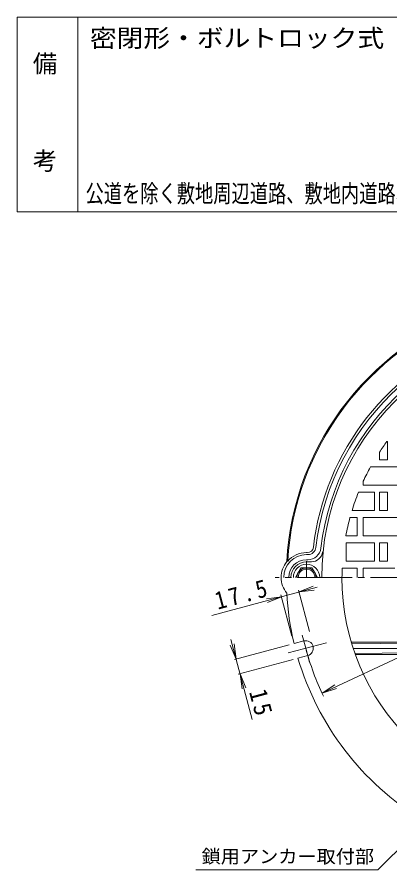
# Model space of a CAD drawing. Units: millimetres, scale not verified. Extents: x -589 to 461, y -801 to 845.
# Drawn here: x -589 to -221, y 3 to 845 of the extents above; entities that cross this region are included whole.
import ezdxf
from ezdxf.enums import TextEntityAlignment as Align

# ---------------------------------------------------------------- set-up
doc = ezdxf.new("R2010")
doc.units = ezdxf.units.MM
doc.header["$LTSCALE"] = 6
doc.linetypes.add('CHAIN2', pattern=[12, 9, -1, 1, -1])
for name, color, linetype, lineweight in [('1-1_1-1ﾚｲﾔ', 2, 'Continuous', 18), ('1-2_1-2ﾚｲﾔ', 3, 'Continuous', 18), ('1-4_1-4ﾚｲﾔ', 7, 'Continuous', 18), ('1-5_1-5ﾚｲﾔ', 7, 'Continuous', 18), ('F-0_F-0ﾚｲﾔ', 7, 'Continuous', 18)]:
    doc.layers.add(name, color=color, linetype=linetype, lineweight=lineweight)
doc.layers.add('F-4_F-4ﾚｲﾔ', color=2, linetype='Continuous')
doc.styles.add('ＭＳ ゴシック', font='')
doc.styles.get('ＭＳ ゴシック').set_extended_font_data('MS Gothic')

msp = doc.modelspace()

# ---------------------------------------------------------------- linework, layer by layer
at = {"layer": '1-1_1-1ﾚｲﾔ'}
for p, q in [((-303.51, 316.397), (-303.122, 316.397)), ((-303.51, 316.397), (-302.72, 316.397)), ((-303.51, 314.398), (-302.217, 314.398)), ((-303.51, 314.397), (-302.217, 314.397)), ((-322.051, 307.912), (-323.078, 307.456)), ((-303.51, 309.398), (-302.62, 309.398)), ((-303.51, 309.398), (-302.217, 309.398)), ((-303.51, 307.347), (-298.451, 307.347)), ((-306.25, 229.261), (-315.814, 226.697)), ((-302.368, 214.772), (-311.932, 212.21))]:
    msp.add_line(p, q, dxfattribs=at)
at = {"layer": '1-1_1-1ﾚｲﾔ', "linetype": 'CHAIN2'}
for p, q in [((-283.696, 227.54), (-321.567, 217.392)), ((-304.308, 222.017), (-307.802, 235.056)), ((-304.308, 222.017), (-300.657, 208.39))]:
    msp.add_line(p, q, dxfattribs=at)
at = {"layer": '1-1_1-1ﾚｲﾔ'}
for centre, radius, start, end in [((-43.509, 291.898), 280.002, 106.56194, 176.8148), ((-43.509, 291.898), 279.002, 109.83177, 176.70955), ((-43.509, 291.898), 252.5, 6.72353, 173.27647), ((-43.509, 291.898), 247.5, 6.72359, 173.27641), ((-43.509, 291.898), 255, 110.28784, 173.2894), ((-302.72, 322.397), 6, 270, 353.28931), ((-302.217, 322.397), 8, 270, 353.27675), ((-302.217, 322.398), 13, 270, 353.27644), ((-303.51, 291.898), 22.499, 90, 180), ((-303.51, 291.898), 24.499, 90, 139.18192), ((-298.641, 318.347), 11, 270, 354.08141), ((-303.51, 291.898), 24.999, 141.51334, 180), ((-303.51, 291.898), 17.499, 90, 180), ((-303.51, 291.898), 15.449, 90, 180), ((-303.51, 291.898), 24.999, 180, 218.48691), ((-43.509, 291.898), 225, 180, 0), ((-43.509, 291.898), 280.002, 183.18517, 193.46555), ((-304.308, 222.017), 7.5, 285.00029, 104.99944), ((-43.509, 291.898), 280.002, 196.53499, 238.46556)]:
    msp.add_arc(centre, radius, start, end, dxfattribs=at)
at = {"layer": '1-2_1-2ﾚｲﾔ'}
for p, q in [((-223.508, 425.898), (-224.254, 425.898)), ((-223.508, 425.898), (-223.508, 407.899)), ((-231.509, 415.515), (-231.509, 407.899)), ((-223.508, 407.899), (-231.509, 407.899)), ((-207.508, 400.898), (-240.343, 400.898)), ((-247.509, 386.814), (-247.509, 382.899)), ((-207.508, 382.899), (-247.509, 382.899)), ((-236.509, 375.899), (-252.24, 375.899)), ((-236.509, 375.899), (-236.509, 357.899)), ((-223.508, 375.899), (-223.508, 357.899)), ((-236.509, 357.899), (-258.611, 357.899)), ((-223.508, 357.899), (-231.509, 357.899)), ((-253.509, 350.899), (-260.635, 350.899)), ((-253.509, 350.899), (-253.509, 332.899)), ((-253.509, 332.899), (-264.741, 332.899)), ((-207.508, 332.899), (-247.509, 332.899)), ((-236.509, 325.899), (-236.509, 307.899)), ((-223.508, 325.899), (-223.508, 307.899)), ((-236.509, 307.899), (-264.508, 307.899)), ((-223.508, 307.899), (-231.509, 307.899)), ((-308.985, 301.381), (-314.461, 291.898)), ((-298.036, 301.381), (-308.985, 301.381)), ((-292.561, 291.898), (-298.036, 301.381)), ((-253.509, 300.899), (-268.328, 300.899)), ((-253.509, 291.898), (-253.509, 300.899)), ((-216.509, 300.899), (-247.509, 300.899)), ((-247.509, 291.898), (-247.509, 300.899)), ((-125.508, 227.898), (-259.214, 227.898)), ((-123.072, 225.463), (-258.916, 226.903)), ((-123.139, 218.332), (-255.64, 216.897)), ((-125.508, 215.898), (-255.284, 215.898))]:
    msp.add_line(p, q, dxfattribs=at)
at = {"layer": '1-2_1-2ﾚｲﾔ', "linetype": 'CHAIN2'}
for p, q in [((-303.51, 291.898), (-303.51, 308.022)), ((245.548, 291.898), (-334.424, 291.898)), ((-257.343, 221.898), (170.326, 221.898))]:
    msp.add_line(p, q, dxfattribs=at)
at = {"layer": '1-2_1-2ﾚｲﾔ'}
for points in [[(-223.508, 375.899), (-231.509, 375.899), (-231.509, 357.899)], [(-207.508, 350.899), (-247.509, 350.899), (-247.509, 332.899)], [(-236.509, 325.899), (-264.508, 325.899), (-264.508, 307.899)], [(-223.508, 325.899), (-231.509, 325.899), (-231.509, 307.899)]]:
    msp.add_lwpolyline(points, dxfattribs=at)
for centre, radius, start, end in [((-43.509, 291.898), 245, 0, 180), ((-43.509, 291.898), 225, 143.44777, 146.67372), ((-43.509, 291.898), 225, 151.02393, 155.04874), ((-43.509, 291.898), 225, 158.07867, 162.9424), ((-43.509, 291.898), 225, 164.79803, 169.50075), ((-303.51, 291.898), 12.999, 0, 180), ((-303.51, 291.898), 9.5, 0, 180), ((-303.51, 291.898), 8.25, 0, 180), ((-43.509, 291.898), 225, 177.7075, 180)]:
    msp.add_arc(centre, radius, start, end, dxfattribs=at)
at = {"layer": '1-4_1-4ﾚｲﾔ'}
for p, q in [((-288.212, 177.791), (201.195, 406.005)), ((-396.882, 254.501), (-293.175, 282.289)), ((-300.463, 238.577), (-311.369, 279.278)), ((-310.903, 277.539), (-297.045, 283.279)), ((-310.903, 277.539), (-296.032, 279.497)), ((-328.29, 272.88), (-343.162, 270.922)), ((-328.29, 272.88), (-342.148, 267.14)), ((-317.85, 233.918), (-328.756, 274.619)), ((-378.121, 230.582), (-357.044, 151.921)), ((-372.976, 211.382), (-378.717, 225.24)), ((-372.976, 211.382), (-374.934, 226.254)), ((-320.638, 225.406), (-374.715, 210.916)), ((-316.756, 210.917), (-370.833, 196.427)), ((-369.094, 196.893), (-363.354, 183.035)), ((-369.094, 196.893), (-367.136, 182.022)), ((-288.212, 177.791), (-275.561, 185.851)), ((-288.212, 177.791), (-273.906, 182.302))]:
    msp.add_line(p, q, dxfattribs=at)
msp.add_arc((-43.509, 291.898), 270, 194.99995, 205.72787, dxfattribs=at)
at = {"layer": '1-5_1-5ﾚｲﾔ'}
for p, q in [((-178.508, 58.071), (-233.192, 3.387)), ((-233.192, 3.387), (-412.853, 3.387))]:
    msp.add_line(p, q, dxfattribs=at)
at = {"layer": 'F-0_F-0ﾚｲﾔ'}
for p, q in [((460.8, 844.622), (-589.2, 844.622)), ((-589.2, 652.621), (-589.2, 844.622)), ((-529.2, 652.621), (-529.2, 844.622)), ((460.8, 652.621), (-589.2, 652.621))]:
    msp.add_line(p, q, dxfattribs=at)

# ---------------------------------------------------------------- texts
at = {"layer": '1-4_1-4ﾚｲﾔ', "color": 2, "char_height": 17.6, "attachment_point": 7, "style": 'ＭＳ ゴシック'}
for s, insert, rotation in [('\\T1.28;\\W0.9;17.5', (-391.129, 259.77), 15), ('\\T1.27;\\W0.95;15', (-360.582, 179.035), 285)]:
    msp.add_mtext(s, dxfattribs=dict(at, insert=insert, rotation=rotation))
at = {"layer": '1-5_1-5ﾚｲﾔ', "color": 6, "style": 'ＭＳ ゴシック', "width": 1.05}
msp.add_text('鎖用アンカー取付部', height=13.2, dxfattribs=at).set_placement((-407.016, 6.174), align=Align.BOTTOM_LEFT)
at = {"layer": 'F-4_F-4ﾚｲﾔ', "style": 'ＭＳ ゴシック', "width": 1.1}
msp.add_text('密閉形・ボルトロック式', height=17.6, dxfattribs=at).set_placement((-517.385, 809.827), align=Align.BOTTOM_LEFT)
at = {"layer": 'F-4_F-4ﾚｲﾔ', "style": 'ＭＳ ゴシック'}
for s, p in [('備', (-573.646, 784.621)), ('考', (-573.646, 688.621))]:
    msp.add_text(s, height=17.6, dxfattribs=at).set_placement(p, align=Align.BOTTOM_LEFT)
at = {"layer": 'F-4_F-4ﾚｲﾔ', "color": 4, "style": 'ＭＳ ゴシック', "width": 0.75}
msp.add_text('公道を除く敷地周辺道路、敷地内道路、屋内に御使用ください。', height=17.6, dxfattribs=at).set_placement((-521.561, 656.532), align=Align.BOTTOM_LEFT)

doc.saveas('drawing.dxf')
